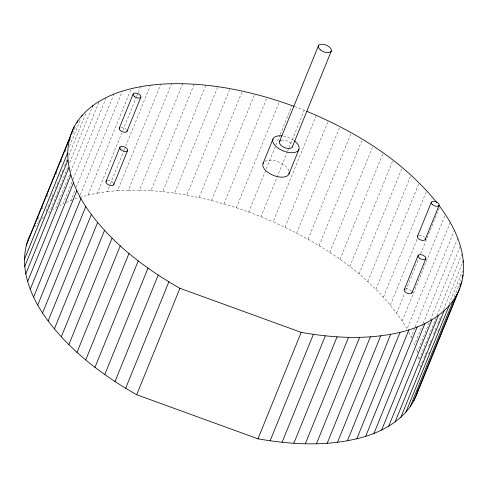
<?xml version="1.0" encoding="UTF-8"?>
<svg xmlns="http://www.w3.org/2000/svg" width="488" height="488" viewBox="0 0 488 488"><rect width="100%" height="100%" fill="white"/><g stroke="black" fill="none" stroke-linecap="round" stroke-linejoin="round"><path stroke-width="0.37" stroke-dasharray="2.44 1.83" d="M37.716 219.484L38.576 217.367M42.011 208.907L42.871 206.79M46.878 196.92L47.733 194.81M56.035 174.362L56.895 172.246M60.902 162.376L61.762 160.265M65.197 151.805L66.057 149.688M70.065 139.818L70.925 137.701M72.639 133.474L75.219 127.13M38.869 221.778L39.729 219.667M69.503 146.345L80.666 118.852M46.189 211.06L49.337 203.307M50.484 200.483L53.631 192.73M55.351 188.502L58.499 180.743M60.219 176.516L63.367 168.763M64.514 165.938L67.088 159.594M68.802 155.367L86.266 112.362M67.667 167.597L49.63 212.012L46.769 214.354M69.674 162.663L92.287 106.97M69.503 174.606L56.047 207.742L53.131 209.681M70.644 171.788L98.985 101.992M71.992 182.048L63.117 203.905L59.902 205.649M73.139 179.23L106.347 97.447M66.325 202.489L70.821 200.507L75.109 189.936M76.256 187.111L114.046 94.056M79.977 195.456L79.117 197.573L72.895 199.775M80.264 194.755L122.342 91.122M79.8 197.384L87.98 195.109L131.205 88.657M87.98 195.109L97.374 193.126L121.707 133.206M122.854 130.381L136.304 97.246M136.591 96.545L140.599 86.675M97.374 193.126L107.262 191.631L110.123 184.586M110.41 183.878L123.867 150.743M124.153 150.042L150.487 85.18M107.262 191.631L117.602 190.637L160.826 84.18M117.602 190.637L128.356 190.137L171.581 83.68M128.356 190.137L139.483 190.137L182.707 83.68M139.483 190.137L150.938 190.637L194.163 84.18M150.938 190.637L162.675 191.638L205.899 85.18M162.675 191.638L174.643 193.126L217.868 86.675M174.643 193.126L186.8 195.109L230.031 88.657M186.8 195.109L199.104 197.573L242.329 91.122M199.104 197.573L211.493 200.507L254.718 94.056M211.493 200.507L223.931 203.905L267.156 97.447M223.931 203.905L236.357 207.742L279.581 101.291M236.357 207.742L248.734 212.018L275.641 145.747M275.927 145.04L279.935 135.17M280.222 134.468L291.958 105.561M248.734 212.018L261.001 216.702L287.334 151.841M287.621 151.14L288.768 148.315M289.055 147.614L304.225 110.245L305.573 110.813M450.265 222.455L407.041 328.906C376.876 278.691 325.411 245.476 273.115 221.784L316.346 115.327M285.035 227.237L328.259 120.786M296.704 233.05L339.929 126.599M308.08 239.193L351.305 132.742M319.121 245.641L362.346 139.19M329.778 252.375L373.003 145.918M340.008 259.36L383.233 152.903M349.774 266.57L393.005 160.119M359.04 273.981L402.271 167.53M367.769 281.564L410.994 175.113M375.919 289.286L419.149 182.829M383.47 297.119L426.695 190.662M390.382 305.024L417.002 239.462M396.628 312.979L404.644 293.239M405.79 290.421L418.381 259.402M420.674 253.76L439.566 207.229M402.185 320.951L445.416 214.5M411.726 338.123L411.158 336.818L414.879 327.649M415.166 326.948L454.389 230.36M422.84 324.203L414.538 344.65L412.848 340.734M423.126 323.495L457.762 238.193M429.178 322.757L417.155 352.366L415.965 348.859M430.325 319.939L460.379 245.915M419.29 359.247L435.894 318.353M437.041 315.535L462.234 253.498M422.657 361.016L420.083 367.36L419.65 364.396M423.804 358.198L426.951 350.445M428.665 346.212L431.819 338.459M433.533 334.225L436.681 326.472M437.827 323.654L440.975 315.895M443.555 309.551L462.734 262.318M428.678 354.129L429.531 352.013M437.834 331.572L438.694 329.455M449.003 304.073L462.453 270.944M454.236 296.96L461.111 280.039M34.569 227.237L38.442 222.327M41.889 218.734L43.902 216.696M70.821 200.507L72.2 200.019M294.685 106.604L304.225 110.245M261.001 216.702L273.115 221.784M408.755 332.206L411.158 336.818M418.167 356.502L419.003 359.949M264.892 161.4A13.975 7.174 22.1 0 1 278.983 162.156A13.975 7.174 22.1 0 1 289.14 171.556M120.823 127.252A4.172 2.141 22.1 0 1 126.337 129.338M107.378 180.615A4.172 2.141 22.1 0 1 113.35 183.006M419.015 235.442A4.172 2.141 22.1 0 1 424.536 237.51M405.613 288.798A4.172 2.141 22.1 0 1 411.451 291.049M281.076 140.324A6.954 3.568 22.1 0 1 292.166 144.838M283.54 136.121A13.975 7.174 22.1 0 1 293.776 140.404"/><path stroke-width="0.73" d="M294.002 106.341C251.558 90.829 206.18 81.356 160.826 84.18C128.533 86.626 91.305 96.362 74.231 126.593L31.006 233.05C15.872 262.575 29.689 296.527 48.147 320.951C71.541 351.927 103.175 375.675 136.695 394.737L257.969 438.816C293.465 445.019 330.772 446.855 365.658 436.357C386.99 429.763 408.212 416.386 416.575 394.737L459.806 288.286C470.493 259.415 456.457 228.372 438.962 205.393M459.806 288.286C450.174 312.985 424.536 326.527 400.02 332.365C367.61 339.953 333.749 338.105 301.2 332.365L179.919 288.286C146.406 269.224 114.765 245.47 91.372 214.494C72.919 190.07 59.103 156.117 74.231 126.593M416.575 394.737L418.167 389.723M26.157 245.641L69.381 139.184M76.933 122.897L77.793 120.786M81.526 116.736L82.1 115.327M24.4 259.354L67.625 152.903M24.693 266.57L67.917 160.113M92.287 106.97L92.86 105.561M25.766 273.981L68.997 167.524M27.621 281.564L70.845 175.107M30.238 289.28L73.462 182.829M33.611 297.113L76.842 190.662M37.735 305.024L80.959 198.567M42.584 312.979L85.815 206.522M119.261 128.21L133.132 94.05M48.147 320.951L91.372 214.494M106.006 181.536L119.877 147.382M127.014 131.29L140.886 97.13M54.394 328.906L97.618 222.449M113.753 184.635L127.618 150.475M61.305 336.811L104.53 230.36M68.851 344.644L112.081 238.193M77.006 352.366L120.231 245.909M85.729 359.949L128.96 253.492M94.995 367.36L138.226 260.903M104.767 374.57L147.992 268.119M114.997 381.555L158.222 275.104M125.654 388.289L168.879 281.832M136.695 394.737L179.919 288.286M263.038 163.504L272.957 139.074M279.453 141.746L318.457 45.695M292.324 146.986L331.328 50.941M288.988 173.881L298.906 149.45M257.969 438.816L301.2 332.365M270.132 440.804L313.357 334.347M282.101 442.293L325.325 335.842M293.837 443.293L337.062 336.842M305.293 443.793L348.517 337.342M316.419 443.793L359.644 337.342M327.173 443.293L370.398 336.842M417.466 236.412L431.337 202.252M337.513 442.293L380.738 335.842M404.223 289.713L418.088 255.553M425.231 239.462L439.102 205.308M347.401 440.804L390.626 334.347M411.957 292.837L425.829 258.677M356.795 438.822L400.02 332.365M365.658 436.357L408.883 329.9M373.954 433.423L417.179 326.966M381.653 430.026L424.883 323.575M388.729 426.189L431.953 319.731M395.14 421.919L438.37 315.462M462.734 262.318L463.307 260.909M400.874 417.234L444.098 310.777M405.9 412.153L449.131 305.695M462.252 277.221L463.112 275.104M410.207 406.693L453.431 300.242M459.842 286.773L461.843 281.838M413.769 400.88L456.994 294.429M306.921 111.374C355.953 131.821 403.112 160.729 436.73 202.55M289.213 172.05A13.975 7.174 22.1 0 1 273.853 175.558A13.975 7.174 22.1 0 1 263.746 162.339M127.057 130.595A4.172 2.141 22.1 0 1 122.268 131.705A4.172 2.141 22.1 0 1 119.81 127.575M113.759 183.787A4.172 2.141 22.1 0 1 109.111 185.086A4.172 2.141 22.1 0 1 106.561 180.908M425.286 238.913A4.172 2.141 22.1 0 1 420.381 239.852A4.172 2.141 22.1 0 1 418.009 235.777M411.976 291.995A4.172 2.141 22.1 0 1 407.297 293.264A4.172 2.141 22.1 0 1 404.784 289.091M292.507 146.101A6.954 3.568 22.1 0 1 284.571 147.565A6.954 3.568 22.1 0 1 279.941 140.983M280.124 140.825A6.954 3.568 22.1 0 1 280.332 140.678M294.429 140.886A13.975 7.174 22.1 0 1 294.294 152.531A13.975 7.174 22.1 0 1 274.299 144.54A13.975 7.174 22.1 0 1 281.924 135.89M320.305 49.849A6.954 3.568 22.1 0 0 331.242 51.148A6.954 3.568 22.1 0 0 323.001 44.274A6.954 3.568 22.1 0 0 320.305 49.849M432.466 204.612A4.172 2.141 22.1 0 0 439.048 205.43A4.172 2.141 22.1 0 0 434.143 201.294A4.172 2.141 22.1 0 0 432.466 204.612M419.161 257.908A4.172 2.141 22.1 0 0 425.768 258.799A4.172 2.141 22.1 0 0 420.949 254.638A4.172 2.141 22.1 0 0 419.161 257.908M120.969 149.737A4.172 2.141 22.1 0 0 127.563 150.597A4.172 2.141 22.1 0 0 122.714 146.449A4.172 2.141 22.1 0 0 120.969 149.737M134.243 96.41A4.172 2.141 22.1 0 0 140.831 97.252A4.172 2.141 22.1 0 0 135.957 93.11A4.172 2.141 22.1 0 0 134.243 96.41"/></g></svg>
